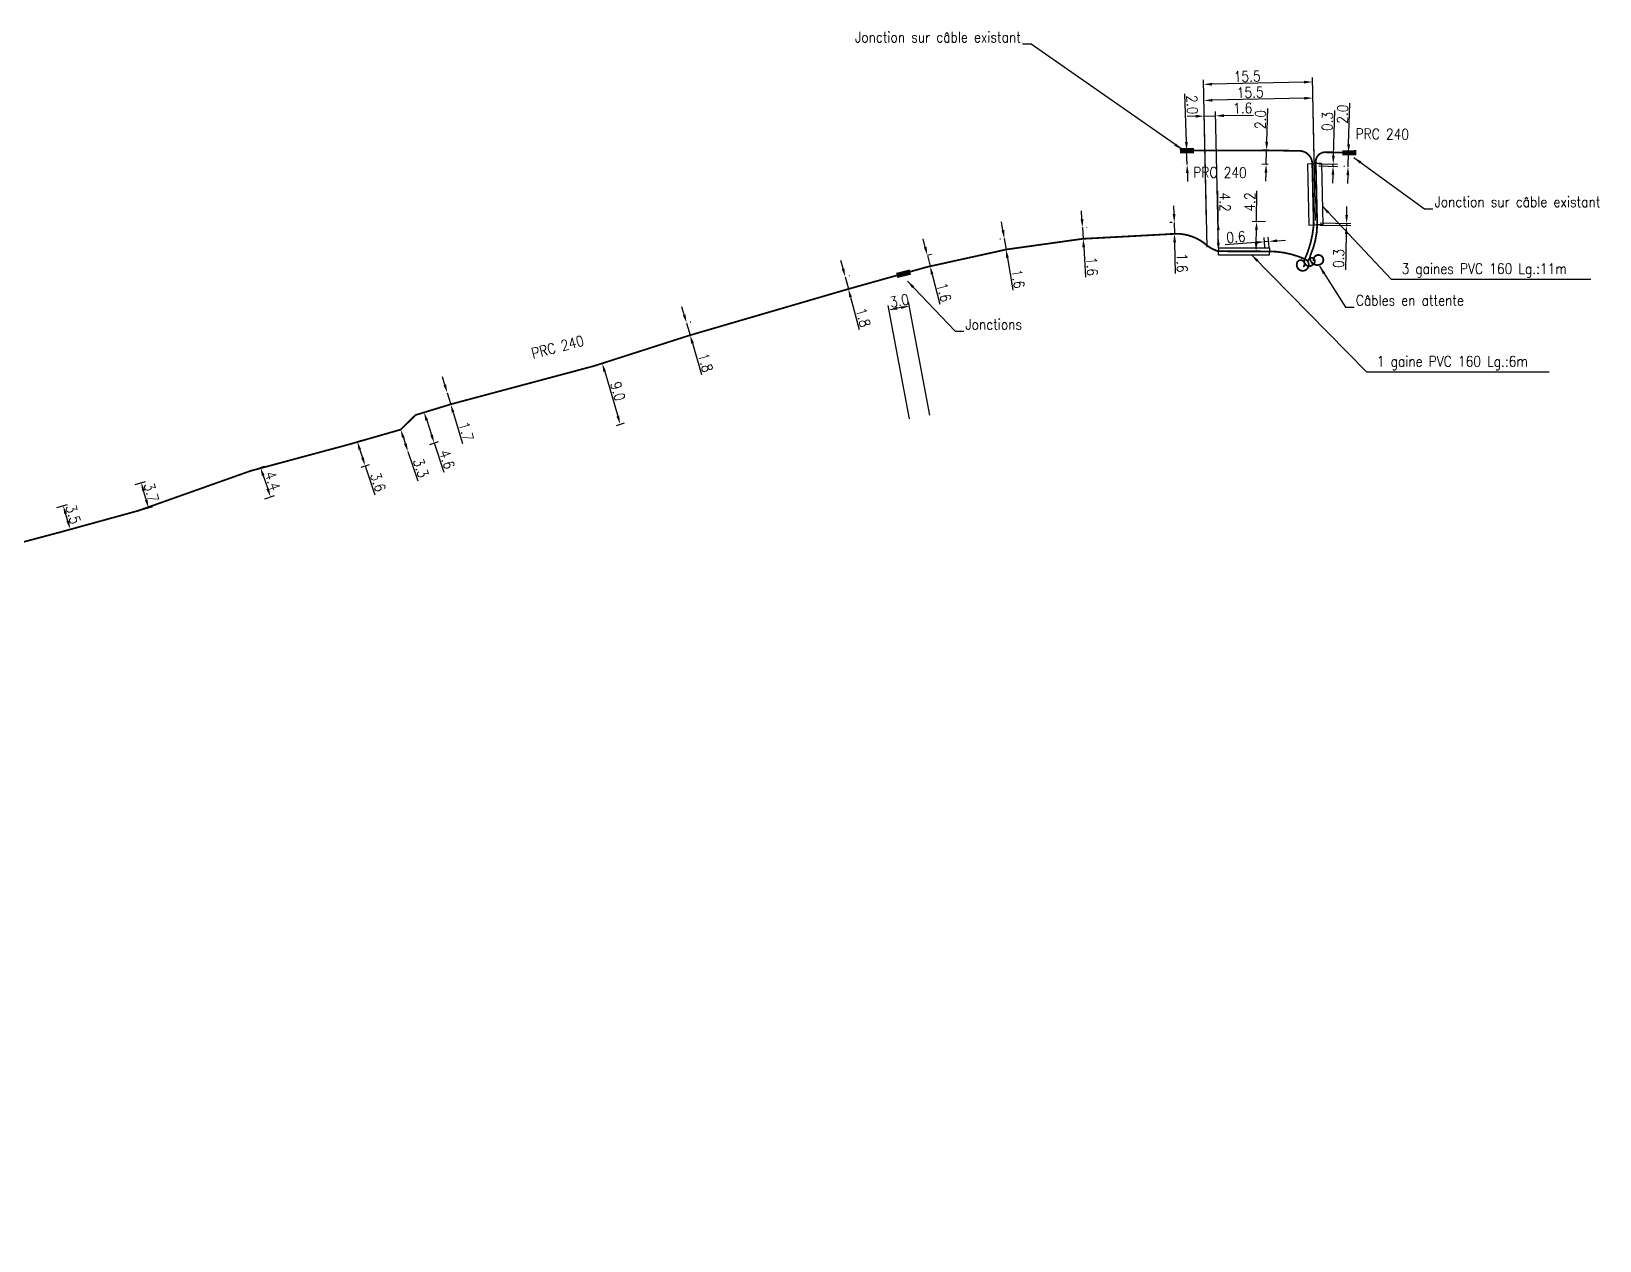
# Model space of a CAD drawing. Header units: millimetres. Extents: x 114996 to 116000, y 129210 to 129989.
# Drawn here: x 115218.7 to 115441.6, y 129228.5 to 129400.4 of the extents above; entities that cross this region are included whole.
import ezdxf
from ezdxf.enums import TextEntityAlignment as Align

# ---------------------------------------------------------------- set-up
doc = ezdxf.new("R2010")
doc.units = ezdxf.units.MM
doc.header["$PDMODE"] = 34
doc.layers.get('0').update_dxf_attribs({"linetype": 'CONTINUOUS'})
doc.layers.get('DEFPOINTS').update_dxf_attribs({"linetype": 'CONTINUOUS'})
for name, color, linetype in [('M_110', 1, 'M_ST_10'), ('M_130', 3, 'M_ST_15'), ('M_300', 7, 'CONTINUOUS'), ('M_400', 7, 'CONTINUOUS')]:
    doc.layers.add(name, color=color, linetype=linetype)
doc.styles.add('M_ROMANS', font='ROMANS.shx', dxfattribs={"width": 0.75})
doc.styles.get("Standard").update_dxf_attribs({"font": 'romans.shx', "width": 0.85})
doc.linetypes.add('M_ST_10', pattern='A,5,-0.3,["++",Standard,S=1,R=0,X=0,Y=-0.5],-2.8', length=8.1)
doc.linetypes.add('M_ST_15', pattern='A,5,-0.3,["XX",Standard,S=1,R=0,X=0,Y=-0.5],-2.5', length=7.8)
doc.dimstyles.get("Standard").update_dxf_attribs({"dimtxt": 1.5, "dimasz": 1.2, "dimexe": 0.625, "dimexo": 0.625, "dimgap": 0.25, "dimtad": 1, "dimdec": 1, "dimzin": 0, "dimdsep": 46, "dimtxsty": 'Standard', "dimcen": -0.5, "dimadec": 0, "dimazin": 0, "dimtfac": 1, "dimtdec": 1, "dimtmove": 0, "dimatfit": 3, "dimfxl": 0, "dimtolj": 1, "dimtzin": 0, "dimarcsym": 0})

# ---------------------------------------------------------------- blocks, each defined once
blk = doc.blocks.new('M_300_03')
at = {"color": 0, "linetype": 'Continuous'}
blk.add_solid([(-1, 0.75), (-1, 0), (1, 0.75), (1, 0)], dxfattribs=at)
at = {"color": 0, "linetype": 'Continuous', "style": 'M_ROMANS', "width": 0.75, "flags": 3}
for tag, p in [('DEF_LEG', (0, -4.625)), ('DEF_COUP', (0, -7.125)), ('DEF_TYPE', (0, -9.625))]:
    blk.add_attdef(tag, text='', height=1.2, dxfattribs=at).set_placement(p, align=Align.MIDDLE)
blk = doc.blocks.new('*D79')
at = {"layer": 'DEFPOINTS', "color": 0, "linetype": 'Continuous', "transparency": 16777216}
for p in [(115393.95, 129370.49), (115394.06, 129369.08), (115394.66, 129369.13)]:
    blk.add_point(p, dxfattribs=at)
at = {"layer": 'M_400', "color": 0, "linetype": 'Continuous', "lineweight": -2, "transparency": 16777216}
for p, q in [((115392.75, 129370.4), (115388.39, 129370.05)), ((115394.01, 129369.71), (115393.9, 129371.12)), ((115394.55, 129370.54), (115393.95, 129370.49)), ((115394.61, 129369.75), (115394.5, 129371.16)), ((115395.74, 129370.64), (115396.94, 129370.73))]:
    blk.add_line(p, q, dxfattribs=at)
at = {"layer": 'M_400', "color": 0, "linetype": 'Continuous', "transparency": 16777216}
for points in [[(115392.74, 129370.6), (115392.77, 129370.2), (115393.95, 129370.49)], [(115395.73, 129370.84), (115395.76, 129370.44), (115394.55, 129370.54)]]:
    blk.add_solid(points, dxfattribs=at)
at = {"layer": 'M_400', "color": 0, "linetype": 'Continuous', "transparency": 16777216, "insert": (115389.9, 129371.17), "char_height": 1.5, "attachment_point": 5, "rotation": 4.5451}
blk.add_mtext('\\A1;0.6', dxfattribs=at)
blk = doc.blocks.new('*D80')
at = {"layer": 'DEFPOINTS', "color": 0, "linetype": 'Continuous', "transparency": 16777216}
for p in [(115392.83, 129373.36), (115394.72, 129373.33), (115394.66, 129369.13)]:
    blk.add_point(p, dxfattribs=at)
at = {"layer": 'M_400', "color": 0, "linetype": 'Continuous', "lineweight": -2, "transparency": 16777216}
for p, q in [((115392.83, 129373.36), (115392.89, 129377.73)), ((115394.1, 129373.34), (115392.2, 129373.37)), ((115392.78, 129370.36), (115392.81, 129372.16)), ((115394.03, 129369.14), (115392.14, 129369.17))]:
    blk.add_line(p, q, dxfattribs=at)
at = {"layer": 'M_400', "color": 0, "linetype": 'Continuous', "transparency": 16777216}
for points in [[(115392.61, 129372.16), (115393.01, 129372.16), (115392.83, 129373.36)], [(115392.58, 129370.36), (115392.98, 129370.36), (115392.77, 129369.16)]]:
    blk.add_solid(points, dxfattribs=at)
at = {"layer": 'M_400', "color": 0, "linetype": 'Continuous', "transparency": 16777216, "insert": (115391.87, 129376.16), "char_height": 1.5, "attachment_point": 5, "rotation": 89.1373}
blk.add_mtext('\\A1;4.2', dxfattribs=at)
blk = doc.blocks.new('*D81')
at = {"layer": 'DEFPOINTS', "color": 0, "linetype": 'Continuous', "transparency": 16777216}
for p in [(115387.38, 129373.35), (115387.39, 129373.35), (115387.42, 129369.15)]:
    blk.add_point(p, dxfattribs=at)
at = {"layer": 'M_400', "color": 0, "linetype": 'Continuous', "lineweight": -2, "transparency": 16777216}
for p, q in [((115387.38, 129373.35), (115387.34, 129377.72)), ((115386.76, 129373.35), (115386.75, 129373.35)), ((115387.4, 129370.35), (115387.39, 129372.15)), ((115386.8, 129369.15), (115386.79, 129369.15))]:
    blk.add_line(p, q, dxfattribs=at)
at = {"layer": 'M_400', "color": 0, "linetype": 'Continuous', "transparency": 16777216}
for points in [[(115387.59, 129372.15), (115387.19, 129372.15), (115387.38, 129373.35)], [(115387.6, 129370.36), (115387.2, 129370.35), (115387.41, 129369.15)]]:
    blk.add_solid(points, dxfattribs=at)
at = {"layer": 'M_400', "color": 0, "linetype": 'Continuous', "transparency": 16777216, "insert": (115388.35, 129376.15), "char_height": 1.5, "attachment_point": 5, "rotation": 270.5204}
blk.add_mtext('\\A1;4.2', dxfattribs=at)
blk = doc.blocks.new('*D82')
at = {"layer": 'DEFPOINTS', "color": 0, "linetype": 'Continuous', "transparency": 16777216}
for p in [(115385.39, 129388.36), (115385.82, 129369.12), (115387.42, 129369.15)]:
    blk.add_point(p, dxfattribs=at)
at = {"layer": 'M_400', "color": 0, "linetype": 'Continuous', "lineweight": -2, "transparency": 16777216}
for p, q in [((115384.19, 129388.34), (115382.99, 129388.31)), ((115385.81, 129369.74), (115385.38, 129388.99)), ((115385.39, 129388.36), (115386.99, 129388.4)), ((115387.41, 129369.78), (115386.98, 129389.03)), ((115388.19, 129388.43), (115392.38, 129388.52))]:
    blk.add_line(p, q, dxfattribs=at)
at = {"layer": 'M_400', "color": 0, "linetype": 'Continuous', "transparency": 16777216}
for points in [[(115384.19, 129388.54), (115384.2, 129388.14), (115385.39, 129388.36)], [(115388.19, 129388.63), (115388.2, 129388.23), (115386.99, 129388.4)]]:
    blk.add_solid(points, dxfattribs=at)
at = {"layer": 'M_400', "color": 0, "linetype": 'Continuous', "transparency": 16777216, "insert": (115390.86, 129389.49), "char_height": 1.5, "attachment_point": 5, "rotation": 1.2837}
blk.add_mtext('\\A1;1.6', dxfattribs=at)
blk = doc.blocks.new('*D83')
at = {"layer": 'DEFPOINTS', "color": 0, "linetype": 'Continuous', "transparency": 16777216}
for p in [(115385.34, 129390.58), (115385.75, 129372.55), (115401.24, 129372.9)]:
    blk.add_point(p, dxfattribs=at)
at = {"layer": 'M_400', "color": 0, "linetype": 'Continuous', "lineweight": -2, "transparency": 16777216}
for p, q in [((115385.73, 129373.17), (115385.33, 129391.21)), ((115399.64, 129390.9), (115386.54, 129390.61)), ((115401.23, 129373.52), (115400.83, 129391.55))]:
    blk.add_line(p, q, dxfattribs=at)
at = {"layer": 'M_400', "color": 0, "linetype": 'Continuous', "transparency": 16777216}
for points in [[(115386.54, 129390.81), (115386.55, 129390.41), (115385.34, 129390.58)], [(115399.64, 129391.1), (115399.64, 129390.7), (115400.84, 129390.93)]]:
    blk.add_solid(points, dxfattribs=at)
at = {"layer": 'M_400', "color": 0, "linetype": 'Continuous', "transparency": 16777216, "insert": (115391.93, 129391.73), "char_height": 1.5, "attachment_point": 5, "rotation": 1.2837}
blk.add_mtext('\\A1;15.5', dxfattribs=at)
blk = doc.blocks.new('*D84')
at = {"layer": 'DEFPOINTS', "color": 0, "linetype": 'Continuous', "transparency": 16777216}
for p in [(115401.24, 129372.9), (115401.25, 129373.2), (115405.61, 129373.1)]:
    blk.add_point(p, dxfattribs=at)
at = {"layer": 'M_400', "color": 0, "linetype": 'Continuous', "lineweight": -2, "transparency": 16777216}
for p, q in [((115405.64, 129374.3), (115405.66, 129375.5)), ((115401.87, 129373.18), (115406.24, 129373.09)), ((115401.87, 129372.88), (115406.23, 129372.79)), ((115405.61, 129373.1), (115405.6, 129372.8)), ((115405.58, 129371.6), (115405.47, 129366.52))]:
    blk.add_line(p, q, dxfattribs=at)
at = {"layer": 'M_400', "color": 0, "linetype": 'Continuous', "transparency": 16777216}
for points in [[(115405.38, 129371.61), (115405.78, 129371.6), (115405.6, 129372.8)], [(115405.44, 129374.31), (115405.84, 129374.3), (115405.61, 129373.1)]]:
    blk.add_solid(points, dxfattribs=at)
at = {"layer": 'M_400', "color": 0, "linetype": 'Continuous', "transparency": 16777216, "insert": (115404.5, 129368.13), "char_height": 1.5, "attachment_point": 5, "rotation": 88.7665}
blk.add_mtext('\\A1;0.3', dxfattribs=at)
blk = doc.blocks.new('*D85')
at = {"layer": 'DEFPOINTS', "color": 0, "linetype": 'Continuous', "transparency": 16777216}
for p in [(115401.04, 129381.31), (115401.05, 129381.61), (115403.71, 129381.23)]:
    blk.add_point(p, dxfattribs=at)
at = {"layer": 'M_400', "color": 0, "linetype": 'Continuous', "lineweight": -2, "transparency": 16777216}
for p, q in [((115403.75, 129382.73), (115403.94, 129389.16)), ((115401.66, 129381.29), (115404.34, 129381.21)), ((115401.67, 129381.59), (115404.34, 129381.51)), ((115403.71, 129381.23), (115403.72, 129381.53)), ((115403.68, 129380.03), (115403.64, 129378.83))]:
    blk.add_line(p, q, dxfattribs=at)
at = {"layer": 'M_400', "color": 0, "linetype": 'Continuous', "transparency": 16777216}
for points in [[(115403.48, 129380.04), (115403.88, 129380.03), (115403.71, 129381.23)], [(115403.55, 129382.74), (115403.95, 129382.72), (115403.72, 129381.53)]]:
    blk.add_solid(points, dxfattribs=at)
at = {"layer": 'M_400', "color": 0, "linetype": 'Continuous', "transparency": 16777216, "insert": (115402.89, 129387.6), "char_height": 1.5, "attachment_point": 5, "rotation": 88.3403}
blk.add_mtext('\\A1;0.3', dxfattribs=at)
blk = doc.blocks.new('*D86')
at = {"layer": 'DEFPOINTS', "color": 0, "linetype": 'Continuous', "transparency": 16777216}
for p in [(115385.29, 129392.87), (115385.55, 129381.26), (115401.05, 129381.61)]:
    blk.add_point(p, dxfattribs=at)
at = {"layer": 'M_400', "color": 0, "linetype": 'Continuous', "lineweight": -2, "transparency": 16777216}
for p, q in [((115385.54, 129381.89), (115385.28, 129393.5)), ((115399.59, 129393.19), (115386.49, 129392.9)), ((115401.03, 129382.23), (115400.77, 129393.85))]:
    blk.add_line(p, q, dxfattribs=at)
at = {"layer": 'M_400', "color": 0, "linetype": 'Continuous', "transparency": 16777216}
for points in [[(115386.49, 129393.1), (115386.5, 129392.7), (115385.29, 129392.87)], [(115399.58, 129393.39), (115399.59, 129392.99), (115400.79, 129393.22)]]:
    blk.add_solid(points, dxfattribs=at)
at = {"layer": 'M_400', "color": 0, "linetype": 'Continuous', "transparency": 16777216, "insert": (115391.5, 129394.01), "char_height": 1.5, "attachment_point": 5, "rotation": 1.2837}
blk.add_mtext('\\A1;15.5', dxfattribs=at)
blk = doc.blocks.new('*D87')
at = {"layer": 'DEFPOINTS', "color": 0, "linetype": 'Continuous', "transparency": 16777216}
for p in [(115405.99, 129383.17), (115405.83, 129381.17), (115405.93, 129381.17)]:
    blk.add_point(p, dxfattribs=at)
at = {"layer": 'M_110', "color": 0, "linetype": 'Continuous', "lineweight": -2, "transparency": 16777216}
for p, q in [((115405.92, 129384.37), (115406.09, 129390.2)), ((115405.37, 129383.18), (115405.26, 129383.19)), ((115405.83, 129381.17), (115405.89, 129383.17)), ((115405.31, 129381.18), (115405.21, 129381.19)), ((115405.8, 129379.97), (115405.76, 129378.77))]:
    blk.add_line(p, q, dxfattribs=at)
at = {"layer": 'M_110', "color": 0, "linetype": 'Continuous', "transparency": 16777216}
for points in [[(115405.72, 129384.37), (115406.12, 129384.36), (115405.89, 129383.17)], [(115405.6, 129379.98), (115406, 129379.96), (115405.83, 129381.17)]]:
    blk.add_solid(points, dxfattribs=at)
at = {"layer": 'M_110', "color": 0, "linetype": 'Continuous', "transparency": 16777216, "insert": (115405.05, 129388.64), "char_height": 1.5, "attachment_point": 5, "rotation": 88.3403}
blk.add_mtext('\\A1;2.0', dxfattribs=at)
blk = doc.blocks.new('*D88')
at = {"layer": 'DEFPOINTS', "color": 0, "linetype": 'Continuous', "transparency": 16777216}
for p in [(115395.16, 129383.48), (115394.19, 129381.5), (115395.1, 129381.48)]:
    blk.add_point(p, dxfattribs=at)
at = {"layer": 'M_110', "color": 0, "linetype": 'Continuous', "lineweight": -2, "transparency": 16777216}
for p, q in [((115394.28, 129384.7), (115394.42, 129389.44)), ((115394.53, 129383.5), (115393.63, 129383.52)), ((115394.19, 129381.5), (115394.25, 129383.5)), ((115394.47, 129381.5), (115393.57, 129381.52)), ((115394.16, 129380.3), (115394.12, 129379.11))]:
    blk.add_line(p, q, dxfattribs=at)
at = {"layer": 'M_110', "color": 0, "linetype": 'Continuous', "transparency": 16777216}
for points in [[(115394.08, 129384.71), (115394.48, 129384.7), (115394.25, 129383.5)], [(115393.96, 129380.31), (115394.36, 129380.3), (115394.19, 129381.5)]]:
    blk.add_solid(points, dxfattribs=at)
at = {"layer": 'M_110', "color": 0, "linetype": 'Continuous', "transparency": 16777216, "insert": (115393.38, 129387.88), "char_height": 1.5, "attachment_point": 5, "rotation": 88.3403}
blk.add_mtext('\\A1;2.0', dxfattribs=at)
blk = doc.blocks.new('*D89')
at = {"layer": 'DEFPOINTS', "color": 0, "linetype": 'Continuous', "transparency": 16777216}
for p in [(115382.91, 129383.47), (115382.96, 129381.47), (115382.98, 129381.47)]:
    blk.add_point(p, dxfattribs=at)
at = {"layer": 'M_110', "color": 0, "linetype": 'Continuous', "lineweight": -2, "transparency": 16777216}
for p, q in [((115382.86, 129384.67), (115382.63, 129391.52)), ((115382.29, 129383.45), (115382.27, 129383.45)), ((115382.96, 129381.47), (115382.9, 129383.47)), ((115382.36, 129381.45), (115382.34, 129381.45)), ((115383, 129380.27), (115383.04, 129379.08))]:
    blk.add_line(p, q, dxfattribs=at)
at = {"layer": 'M_110', "color": 0, "linetype": 'Continuous', "transparency": 16777216}
for points in [[(115383.06, 129384.68), (115382.66, 129384.67), (115382.9, 129383.47)], [(115383.2, 129380.28), (115382.8, 129380.27), (115382.96, 129381.47)]]:
    blk.add_solid(points, dxfattribs=at)
at = {"layer": 'M_110', "color": 0, "linetype": 'Continuous', "transparency": 16777216, "insert": (115383.68, 129389.97), "char_height": 1.5, "attachment_point": 5, "rotation": 271.8926}
blk.add_mtext('\\A1;2.0', dxfattribs=at)
blk = doc.blocks.new('*D90')
at = {"layer": 'DEFPOINTS', "color": 0, "linetype": 'Continuous', "transparency": 16777216}
for p in [(115381.14, 129373.23), (115381.47, 129373.24), (115381.51, 129371.64)]:
    blk.add_point(p, dxfattribs=at)
at = {"layer": 'M_110', "color": 0, "linetype": 'Continuous', "lineweight": -2, "transparency": 16777216}
for p, q in [((115381.11, 129374.43), (115381.09, 129375.63)), ((115380.85, 129373.23), (115380.51, 129373.22)), ((115381.14, 129373.23), (115381.17, 129371.64)), ((115380.88, 129371.63), (115380.55, 129371.62)), ((115381.19, 129370.44), (115381.28, 129365.99))]:
    blk.add_line(p, q, dxfattribs=at)
at = {"layer": 'M_110', "color": 0, "linetype": 'Continuous', "transparency": 16777216}
for points in [[(115381.31, 129374.44), (115380.91, 129374.43), (115381.14, 129373.23)], [(115381.39, 129370.44), (115380.99, 129370.43), (115381.17, 129371.64)]]:
    blk.add_solid(points, dxfattribs=at)
at = {"layer": 'M_110', "color": 0, "linetype": 'Continuous', "transparency": 16777216, "insert": (115382.25, 129367.5), "char_height": 1.5, "attachment_point": 5, "rotation": 271.1372}
blk.add_mtext('\\A1;1.6', dxfattribs=at)
blk = doc.blocks.new('*D91')
at = {"layer": 'DEFPOINTS', "color": 0, "linetype": 'Continuous', "transparency": 16777216}
for p in [(115368.03, 129372.52), (115368.1, 129372.52), (115368.13, 129370.92)]:
    blk.add_point(p, dxfattribs=at)
at = {"layer": 'M_110', "color": 0, "linetype": 'Continuous', "lineweight": -2, "transparency": 16777216}
for p, q in [((115368.02, 129373.72), (115367.95, 129374.91)), ((115368.1, 129372.52), (115368.2, 129370.92)), ((115368.66, 129372.55), (115368.72, 129372.56)), ((115368.76, 129370.96), (115368.82, 129370.96)), ((115368.27, 129369.72), (115368.53, 129365.45))]:
    blk.add_line(p, q, dxfattribs=at)
at = {"layer": 'M_110', "color": 0, "linetype": 'Continuous', "transparency": 16777216}
for points in [[(115368.22, 129373.73), (115367.82, 129373.7), (115368.1, 129372.52)], [(115368.47, 129369.74), (115368.07, 129369.71), (115368.2, 129370.92)]]:
    blk.add_solid(points, dxfattribs=at)
at = {"layer": 'M_110', "color": 0, "linetype": 'Continuous', "transparency": 16777216, "insert": (115369.44, 129367), "char_height": 1.5, "attachment_point": 5, "rotation": 273.5363}
blk.add_mtext('\\A1;1.6', dxfattribs=at)
blk = doc.blocks.new('*D92')
at = {"layer": 'DEFPOINTS', "color": 0, "linetype": 'Continuous', "transparency": 16777216}
for p in [(115356.98, 129370.97), (115357.06, 129370.99), (115357.32, 129369.41)]:
    blk.add_point(p, dxfattribs=at)
at = {"layer": 'M_110', "color": 0, "linetype": 'Continuous', "lineweight": -2, "transparency": 16777216}
for p, q in [((115356.79, 129372.16), (115356.59, 129373.34)), ((115356.45, 129370.89), (115356.36, 129370.87)), ((115356.98, 129370.97), (115357.24, 129369.39)), ((115356.7, 129369.31), (115356.62, 129369.29)), ((115357.43, 129368.21), (115358.19, 129363.6))]:
    blk.add_line(p, q, dxfattribs=at)
at = {"layer": 'M_110', "color": 0, "linetype": 'Continuous', "transparency": 16777216}
for points in [[(115356.98, 129372.19), (115356.59, 129372.13), (115356.98, 129370.97)], [(115357.63, 129368.24), (115357.23, 129368.18), (115357.24, 129369.39)]]:
    blk.add_solid(points, dxfattribs=at)
at = {"layer": 'M_110', "color": 0, "linetype": 'Continuous', "transparency": 16777216, "insert": (115358.93, 129365.24), "char_height": 1.5, "attachment_point": 5, "rotation": 279.2922}
blk.add_mtext('\\A1;1.6', dxfattribs=at)
blk = doc.blocks.new('*D93')
at = {"layer": 'DEFPOINTS', "color": 0, "linetype": 'Continuous', "transparency": 16777216}
for p in [(115345.63, 129368.47), (115346.05, 129368.57), (115346.02, 129366.92)]:
    blk.add_point(p, dxfattribs=at)
at = {"layer": 'M_110', "color": 0, "linetype": 'Continuous', "lineweight": -2, "transparency": 16777216}
for p, q in [((115345.75, 129369.74), (115345.46, 129370.9)), ((115346.05, 129368.57), (115346.44, 129367.02)), ((115346.23, 129368.62), (115346.65, 129368.73)), ((115346.63, 129367.07), (115347.05, 129367.18)), ((115346.74, 129365.86), (115347.82, 129361.63))]:
    blk.add_line(p, q, dxfattribs=at)
at = {"layer": 'M_110', "color": 0, "linetype": 'Continuous', "transparency": 16777216}
for points in [[(115345.95, 129369.79), (115345.56, 129369.69), (115346.05, 129368.57)], [(115346.93, 129365.91), (115346.54, 129365.81), (115346.44, 129367.02)]]:
    blk.add_solid(points, dxfattribs=at)
at = {"layer": 'M_110', "color": 0, "linetype": 'Continuous', "transparency": 16777216, "insert": (115348.42, 129363.32), "char_height": 1.5, "attachment_point": 5, "rotation": 284.2898}
blk.add_mtext('\\A1;1.6', dxfattribs=at)
blk = doc.blocks.new('*D94')
at = {"layer": 'DEFPOINTS', "color": 0, "linetype": 'Continuous', "transparency": 16777216}
for p in [(115334.35, 129365.52), (115334.37, 129365.53), (115334.81, 129363.78)]:
    blk.add_point(p, dxfattribs=at)
at = {"layer": 'M_110', "color": 0, "linetype": 'Continuous', "lineweight": -2, "transparency": 16777216}
for p, q in [((115334.07, 129366.69), (115333.76, 129367.85)), ((115334.95, 129365.68), (115334.98, 129365.69)), ((115334.37, 129365.53), (115334.83, 129363.79)), ((115335.41, 129363.94), (115335.44, 129363.95)), ((115335.14, 129362.63), (115336.36, 129358.03))]:
    blk.add_line(p, q, dxfattribs=at)
at = {"layer": 'M_110', "color": 0, "linetype": 'Continuous', "transparency": 16777216}
for points in [[(115334.26, 129366.74), (115333.87, 129366.64), (115334.37, 129365.53)], [(115335.33, 129362.68), (115334.95, 129362.58), (115334.83, 129363.79)]]:
    blk.add_solid(points, dxfattribs=at)
at = {"layer": 'M_110', "color": 0, "linetype": 'Continuous', "transparency": 16777216, "insert": (115336.94, 129359.73), "char_height": 1.5, "attachment_point": 5, "rotation": 284.8218}
blk.add_mtext('\\A1;1.8', dxfattribs=at)
blk = doc.blocks.new('*D95')
at = {"layer": 'DEFPOINTS', "color": 0, "linetype": 'Continuous', "transparency": 16777216}
for p in [(115311.73, 129358.92), (115311.84, 129358.95), (115312.24, 129357.19)]:
    blk.add_point(p, dxfattribs=at)
at = {"layer": 'M_110', "color": 0, "linetype": 'Continuous', "lineweight": -2, "transparency": 16777216}
for p, q in [((115311.5, 129360.11), (115311.17, 129361.26)), ((115311.84, 129358.95), (115312.34, 129357.23)), ((115312.33, 129359.1), (115312.44, 129359.13)), ((115312.84, 129357.37), (115312.94, 129357.4)), ((115312.68, 129356.07), (115313.98, 129351.61))]:
    blk.add_line(p, q, dxfattribs=at)
at = {"layer": 'M_110', "color": 0, "linetype": 'Continuous', "transparency": 16777216}
for points in [[(115311.69, 129360.16), (115311.31, 129360.05), (115311.84, 129358.95)], [(115312.87, 129356.13), (115312.49, 129356.02), (115312.34, 129357.23)]]:
    blk.add_solid(points, dxfattribs=at)
at = {"layer": 'M_110', "color": 0, "linetype": 'Continuous', "transparency": 16777216, "insert": (115314.53, 129353.32), "char_height": 1.5, "attachment_point": 5, "rotation": 286.2745}
blk.add_mtext('\\A1;1.8', dxfattribs=at)
blk = doc.blocks.new('*D96')
at = {"layer": 'DEFPOINTS', "color": 0, "linetype": 'Continuous', "transparency": 16777216}
for p in [(115298.71, 129352.85), (115301.26, 129344.22), (115302.41, 129344.56)]:
    blk.add_point(p, dxfattribs=at)
at = {"layer": 'M_110', "color": 0, "linetype": 'Continuous', "lineweight": -2, "transparency": 16777216}
for p, q in [((115299.31, 129353.03), (115300.46, 129353.37)), ((115300.2, 129352.04), (115302.07, 129345.71)), ((115301.86, 129344.4), (115303.01, 129344.74))]:
    blk.add_line(p, q, dxfattribs=at)
at = {"layer": 'M_110', "color": 0, "linetype": 'Continuous', "transparency": 16777216}
for points in [[(115300.39, 129352.1), (115300.01, 129351.98), (115299.86, 129353.19)], [(115302.26, 129345.77), (115301.88, 129345.65), (115302.41, 129344.56)]]:
    blk.add_solid(points, dxfattribs=at)
at = {"layer": 'M_110', "color": 0, "linetype": 'Continuous', "transparency": 16777216, "insert": (115302.07, 129349.24), "char_height": 1.5, "attachment_point": 5, "rotation": 286.4745}
blk.add_mtext('\\A1;9.0', dxfattribs=at)
blk = doc.blocks.new('*D97')
at = {"layer": 'DEFPOINTS', "color": 0, "linetype": 'Continuous', "transparency": 16777216}
for p in [(115277.83, 129349.02), (115277.87, 129349.03), (115278.36, 129347.41)]:
    blk.add_point(p, dxfattribs=at)
at = {"layer": 'M_110', "color": 0, "linetype": 'Continuous', "lineweight": -2, "transparency": 16777216}
for p, q in [((115277.48, 129350.17), (115277.14, 129351.32)), ((115277.27, 129348.85), (115277.23, 129348.84)), ((115277.83, 129349.02), (115278.32, 129347.39)), ((115277.76, 129347.23), (115277.72, 129347.21)), ((115278.66, 129346.24), (115279.99, 129341.8))]:
    blk.add_line(p, q, dxfattribs=at)
at = {"layer": 'M_110', "color": 0, "linetype": 'Continuous', "transparency": 16777216}
for points in [[(115277.67, 129350.23), (115277.29, 129350.11), (115277.83, 129349.02)], [(115278.85, 129346.3), (115278.47, 129346.19), (115278.32, 129347.39)]]:
    blk.add_solid(points, dxfattribs=at)
at = {"layer": 'M_110', "color": 0, "linetype": 'Continuous', "transparency": 16777216, "insert": (115280.52, 129343.52), "char_height": 1.5, "attachment_point": 5, "rotation": 286.6999}
blk.add_mtext('\\A1;1.7', dxfattribs=at)
blk = doc.blocks.new('*D98')
at = {"layer": 'DEFPOINTS', "color": 0, "linetype": 'Continuous', "transparency": 16777216}
for p in [(115273.33, 129345.87), (115274.77, 129341.5), (115275.97, 129341.9)]:
    blk.add_point(p, dxfattribs=at)
at = {"layer": 'M_110', "color": 0, "linetype": 'Continuous', "lineweight": -2, "transparency": 16777216}
for p, q in [((115273.93, 129346.06), (115275.12, 129346.46)), ((115274.91, 129345.12), (115275.6, 129343.04)), ((115275.37, 129341.7), (115276.57, 129342.09)), ((115275.97, 129341.9), (115277.34, 129337.74))]:
    blk.add_line(p, q, dxfattribs=at)
at = {"layer": 'M_110', "color": 0, "linetype": 'Continuous', "transparency": 16777216}
for points in [[(115275.1, 129345.19), (115274.72, 129345.06), (115274.53, 129346.26)], [(115275.79, 129343.1), (115275.41, 129342.97), (115275.97, 129341.9)]]:
    blk.add_solid(points, dxfattribs=at)
at = {"layer": 'M_110', "color": 0, "linetype": 'Continuous', "transparency": 16777216, "insert": (115277.79, 129339.56), "char_height": 1.5, "attachment_point": 5, "rotation": 288.2584}
blk.add_mtext('\\A1;4.6', dxfattribs=at)
blk = doc.blocks.new('*D99')
at = {"layer": 'DEFPOINTS', "color": 0, "linetype": 'Continuous', "transparency": 16777216}
for p in [(115271.21, 129343.8), (115272.25, 129340.67), (115272.25, 129340.67)]:
    blk.add_point(p, dxfattribs=at)
at = {"layer": 'M_110', "color": 0, "linetype": 'Continuous', "lineweight": -2, "transparency": 16777216}
for p, q in [((115271.59, 129342.66), (115271.87, 129341.81)), ((115272.25, 129340.67), (115273.63, 129336.52))]:
    blk.add_line(p, q, dxfattribs=at)
at = {"layer": 'M_110', "color": 0, "linetype": 'Continuous', "transparency": 16777216}
for points in [[(115271.78, 129342.72), (115271.4, 129342.6), (115271.21, 129343.8)], [(115272.06, 129341.87), (115271.68, 129341.74), (115272.25, 129340.67)]]:
    blk.add_solid(points, dxfattribs=at)
at = {"layer": 'M_110', "color": 0, "linetype": 'Continuous', "transparency": 16777216, "insert": (115274.08, 129338.34), "char_height": 1.5, "attachment_point": 5, "rotation": 288.4063}
blk.add_mtext('\\A1;3.3', dxfattribs=at)
blk = doc.blocks.new('*D100')
at = {"layer": 'DEFPOINTS', "color": 0, "linetype": 'Continuous', "transparency": 16777216}
for p in [(115263.86, 129341.69), (115264.98, 129338.27), (115266.17, 129338.66)]:
    blk.add_point(p, dxfattribs=at)
at = {"layer": 'M_110', "color": 0, "linetype": 'Continuous', "lineweight": -2, "transparency": 16777216}
for p, q in [((115264.45, 129341.89), (115265.63, 129342.28)), ((115265.42, 129340.94), (115265.79, 129339.8)), ((115265.58, 129338.47), (115266.76, 129338.86)), ((115266.17, 129338.66), (115267.54, 129334.51))]:
    blk.add_line(p, q, dxfattribs=at)
at = {"layer": 'M_110', "color": 0, "linetype": 'Continuous', "transparency": 16777216}
for points in [[(115265.61, 129341), (115265.23, 129340.88), (115265.04, 129342.08)], [(115265.98, 129339.86), (115265.6, 129339.74), (115266.17, 129338.66)]]:
    blk.add_solid(points, dxfattribs=at)
at = {"layer": 'M_110', "color": 0, "linetype": 'Continuous', "transparency": 16777216, "insert": (115267.99, 129336.33), "char_height": 1.5, "attachment_point": 5, "rotation": 288.2452}
blk.add_mtext('\\A1;3.6', dxfattribs=at)
blk = doc.blocks.new('*D101')
at = {"layer": 'DEFPOINTS', "color": 0, "linetype": 'Continuous', "transparency": 16777216}
for p in [(115249.89, 129337.93), (115251.31, 129333.77), (115252.71, 129334.24)]:
    blk.add_point(p, dxfattribs=at)
at = {"layer": 'M_110', "color": 0, "linetype": 'Continuous', "lineweight": -2, "transparency": 16777216}
for p, q in [((115250.49, 129338.13), (115251.88, 129338.61)), ((115251.68, 129337.27), (115252.32, 129335.38)), ((115251.9, 129333.97), (115253.3, 129334.44))]:
    blk.add_line(p, q, dxfattribs=at)
at = {"layer": 'M_110', "color": 0, "linetype": 'Continuous', "transparency": 16777216}
for points in [[(115251.87, 129337.33), (115251.49, 129337.21), (115251.29, 129338.41)], [(115252.51, 129335.44), (115252.13, 129335.31), (115252.71, 129334.24)]]:
    blk.add_solid(points, dxfattribs=at)
at = {"layer": 'M_110', "color": 0, "linetype": 'Continuous', "transparency": 16777216, "insert": (115253, 129336.49), "char_height": 1.5, "attachment_point": 5, "rotation": 288.7779}
blk.add_mtext('\\A1;4.4', dxfattribs=at)
blk = doc.blocks.new('*D102')
at = {"layer": 'DEFPOINTS', "color": 0, "linetype": 'Continuous', "transparency": 16777216}
for p in [(115232.89, 129335.82), (115234.34, 129336.25), (115233.93, 129332.27)]:
    blk.add_point(p, dxfattribs=at)
at = {"layer": 'M_110', "color": 0, "linetype": 'Continuous', "lineweight": -2, "transparency": 16777216}
for p, q in [((115233.49, 129336), (115234.94, 129336.42)), ((115235.04, 129333.85), (115234.68, 129335.1)), ((115234.53, 129332.45), (115235.98, 129332.87))]:
    blk.add_line(p, q, dxfattribs=at)
at = {"layer": 'M_110', "color": 0, "linetype": 'Continuous', "transparency": 16777216}
for points in [[(115234.87, 129335.15), (115234.48, 129335.04), (115234.34, 129336.25)], [(115235.23, 129333.91), (115234.85, 129333.79), (115235.38, 129332.7)]]:
    blk.add_solid(points, dxfattribs=at)
at = {"layer": 'M_110', "color": 0, "linetype": 'Continuous', "transparency": 16777216, "insert": (115235.79, 129334.86), "char_height": 1.5, "attachment_point": 5, "rotation": 286.3534}
blk.add_mtext('\\A1;3.7', dxfattribs=at)
blk = doc.blocks.new('*D103')
at = {"layer": 'DEFPOINTS', "color": 0, "linetype": 'Continuous', "transparency": 16777216}
for p in [(115221.77, 129332.56), (115223.26, 129333), (115222.76, 129329.2)]:
    blk.add_point(p, dxfattribs=at)
at = {"layer": 'M_110', "color": 0, "linetype": 'Continuous', "lineweight": -2, "transparency": 16777216}
for p, q in [((115222.37, 129332.74), (115223.86, 129333.17)), ((115223.91, 129330.79), (115223.6, 129331.85)), ((115223.36, 129329.38), (115224.85, 129329.82))]:
    blk.add_line(p, q, dxfattribs=at)
at = {"layer": 'M_110', "color": 0, "linetype": 'Continuous', "transparency": 16777216}
for points in [[(115223.79, 129331.9), (115223.41, 129331.79), (115223.26, 129333)], [(115224.1, 129330.85), (115223.72, 129330.74), (115224.25, 129329.64)]]:
    blk.add_solid(points, dxfattribs=at)
at = {"layer": 'M_110', "color": 0, "linetype": 'Continuous', "transparency": 16777216, "insert": (115224.67, 129331.75), "char_height": 1.5, "attachment_point": 5, "rotation": 286.3534}
blk.add_mtext('\\A1;3.5', dxfattribs=at)
blk = doc.blocks.new('*D112')
at = {"layer": 'DEFPOINTS', "color": 0, "linetype": 'Continuous', "transparency": 16777216}
for p in [(115340.59, 129360.81), (115343.62, 129344.71), (115346.52, 129345.26)]:
    blk.add_point(p, dxfattribs=at)
at = {"layer": 'M_400', "color": 0, "linetype": 'Continuous', "lineweight": -2, "transparency": 16777216}
for p, q in [((115343.51, 129345.33), (115340.48, 129361.43)), ((115346.41, 129345.87), (115343.38, 129361.97)), ((115342.32, 129361.14), (115341.77, 129361.04))]:
    blk.add_line(p, q, dxfattribs=at)
at = {"layer": 'M_400', "color": 0, "linetype": 'Continuous', "transparency": 16777216}
for points in [[(115341.74, 129361.23), (115341.81, 129360.84), (115340.59, 129360.81)], [(115342.28, 129361.33), (115342.35, 129360.94), (115343.49, 129361.36)]]:
    blk.add_solid(points, dxfattribs=at)
at = {"layer": 'M_400', "color": 0, "linetype": 'Continuous', "transparency": 16777216, "insert": (115342.08, 129362.11), "char_height": 1.5, "attachment_point": 5, "rotation": 10.6556}
blk.add_mtext('\\A1;3.0', dxfattribs=at)

msp = doc.modelspace()

# ---------------------------------------------------------------- linework, layer by layer
at = {"layer": 'M_110', "const_width": 0.25, "flags": 128}
for points in [[(115400.16, 129367.76, -1.681086), (115400.88, 129367.32, -0.794621), (115399.62, 129367.87, 0.08678), (115400.95, 129372.89), (115400.75, 129381.6, 0.40934), (115398.9, 129383.42), (115395.16, 129383.48), (115382.9, 129383.47)], [(115405.99, 129383.17), (115402.72, 129383.22, 0.499261), (115401.25, 129381.61), (115401.45, 129372.9, -0.098436), (115400.51, 129368.65, 0.720911), (115401.97, 129367.32, 2.014357), (115400.95, 129367.76)], [(115399.47, 129366.93, 1.276729), (115398.59, 129367.53, 2.293046), (115399.75, 129368.01, 0.107252), (115394.66, 129369.13), (115387.42, 129369.15, -0.108193), (115385.67, 129370.08, 0.174392), (115381.51, 129371.64), (115368.13, 129370.92), (115357.32, 129369.41), (115346.02, 129366.92), (115334.81, 129363.78), (115312.24, 129357.19), (115298.71, 129352.85), (115278.36, 129347.41), (115273.33, 129345.87), (115271.21, 129343.8), (115263.86, 129341.69), (115249.89, 129337.93), (115233.93, 129332.27), (115222.76, 129329.2), (115211.78, 129326.28), (115195.68, 129320.6), (115170.2, 129308.29), (115149.76, 129297.43), (115138.43, 129291.72), (115130.33, 129287.81), (115108.95, 129277.06), (115079.48, 129262.05), (115074, 129260.16), (115058.08, 129252.07), (115037.49, 129241.62), (115022.75, 129234.86), (115008.26, 129228.7, -0.450021), (115007.06, 129229.27), (115004.55, 129239.56, 0.425513), (115003.48, 129240.18), (115000, 129239.83)]]:
    msp.add_lwpolyline(points, format="xyb", dxfattribs=at)
at = {"layer": 'M_130', "color": 7}
for p, q in [((115387.43, 129369.65), (115387.42, 129369.15)), ((115387.42, 129368.65), (115387.42, 129369.15)), ((115387.42, 129368.65), (115394.66, 129368.63)), ((115387.43, 129369.65), (115394.66, 129369.63)), ((115394.66, 129369.63), (115394.66, 129369.13)), ((115394.66, 129368.63), (115394.66, 129369.13))]:
    msp.add_line(p, q, dxfattribs=at)
at = {"layer": 'M_400', "color": 7}
for p, q in [((115400.05, 129381.59), (115401.05, 129381.61)), ((115400.05, 129381.59), (115400.24, 129372.87)), ((115402.05, 129381.63), (115401.05, 129381.61)), ((115402.05, 129381.63), (115402.24, 129372.92)), ((115400.24, 129372.87), (115401.24, 129372.9)), ((115402.24, 129372.92), (115401.24, 129372.9))]:
    msp.add_line(p, q, dxfattribs=at)

# ---------------------------------------------------------------- block references
at = {"layer": 'M_300'}
for p, rotation in [((115382.93, 129383.08), 0.09397044758693741), ((115406.02, 129382.77), 0.09397044758693741), ((115342.76, 129365.59), 13.69649123612917)]:
    msp.add_blockref('M_300_03', p, dxfattribs=dict(at, rotation=rotation))

# ---------------------------------------------------------------- texts
at = {"layer": 'M_110', "linetype": 'Continuous', "width": 0.85}
for rotation, p in [(359.561, (115410.7, 129385.81)), (359.561, (115387.64, 129380.35)), (14.6529, (115293.52, 129355.54))]:
    msp.add_text('PRC 240', height=1.5, rotation=rotation, dxfattribs=at).set_placement(p, align=Align.MIDDLE)
at = {"layer": 'M_110', "linetype": 'Continuous', "char_height": 1.5}
for s, insert, attachment_point in [('\\A1;Jonction sur câble existant', (115359.34, 129399.59), 6), ('\\A1;Jonction sur câble existant', (115418.14, 129376.18), 4), ('\\A1;Câbles en attente', (115406.94, 129362.18), 4), ('\\A1;Jonctions', (115351.47, 129358.77), 4)]:
    msp.add_mtext(s, dxfattribs=dict(at, insert=insert, attachment_point=attachment_point))
at = {"layer": 'M_400', "linetype": 'Continuous', "char_height": 1.5, "attachment_point": 4}
for s, insert in [('\\A1;3 gaines PVC 160 Lg.:11m', (115413.43, 129366.42)), ('\\A1;1 gaine PVC 160 Lg.:6m', (115409.92, 129353.26))]:
    msp.add_mtext(s, dxfattribs=dict(at, insert=insert))

# ---------------------------------------------------------------- dimensions: what is measured, and where the dimension line sits
at = {"layer": 'M_110', "linetype": 'Continuous'}
for base, p1, p2, angle, picture, middle in [((115382.96, 129381.47), (115382.91, 129383.47), (115382.98, 129381.47), 271.8926, '*D89', (115382.69, 129389.94)), ((115405.83, 129381.17), (115405.99, 129383.17), (115405.93, 129381.17), 88.3403, '*D87', (115406.05, 129388.61)), ((115394.19, 129381.5), (115395.16, 129383.48), (115395.1, 129381.48), 88.3403, '*D88', (115394.38, 129387.85)), ((115368.1, 129372.52), (115368.13, 129370.92), (115368.03, 129372.52), 273.5363, '*D91', (115368.44, 129366.94)), ((115381.14, 129373.23), (115381.51, 129371.64), (115381.47, 129373.24), 271.1372, '*D90', (115381.25, 129367.48)), ((115356.98, 129370.97), (115357.32, 129369.41), (115357.06, 129370.99), 279.2922, '*D92', (115357.94, 129365.08)), ((115346.05, 129368.57), (115346.02, 129366.92), (115345.63, 129368.47), 284.2898, '*D93', (115347.45, 129363.08)), ((115334.37, 129365.53), (115334.81, 129363.78), (115334.35, 129365.52), 284.8218, '*D94', (115335.98, 129359.47)), ((115311.84, 129358.95), (115312.24, 129357.19), (115311.73, 129358.92), 286.2745, '*D95', (115313.57, 129353.04)), ((115302.41, 129344.56), (115298.71, 129352.85), (115301.26, 129344.22), 286.4745, '*D96', (115301.11, 129348.96)), ((115277.83, 129349.02), (115278.36, 129347.41), (115277.87, 129349.03), 286.6999, '*D97', (115279.56, 129343.23)), ((115275.97, 129341.9), (115273.33, 129345.87), (115274.77, 129341.5), 288.2584, '*D98', (115276.85, 129339.25)), ((115272.25, 129340.67), (115271.21, 129343.8), (115272.25, 129340.67), 288.4063, '*D99', (115273.13, 129338.03)), ((115266.17, 129338.66), (115263.86, 129341.69), (115264.98, 129338.27), 288.2452, '*D100', (115267.04, 129336.01)), ((115252.71, 129334.24), (115249.89, 129337.93), (115251.31, 129333.77), 288.7779, '*D101', (115252.05, 129336.17)), ((115234.34, 129336.25), (115233.93, 129332.27), (115232.89, 129335.82), 286.3534, '*D102', (115234.83, 129334.58)), ((115223.26, 129333), (115222.76, 129329.2), (115221.77, 129332.56), 286.3534, '*D103', (115223.71, 129331.47))]:
    dim = msp.add_linear_dim(base=base, p1=p1, p2=p2, angle=angle, dimstyle='Standard', dxfattribs=at)
    dim.commit()
    dim.dimension.update_dxf_attribs({"geometry": picture, "text_midpoint": middle, "dimtype": 160})
at = {"layer": 'M_400', "linetype": 'Continuous'}
for base, p1, p2, angle, picture, middle in [((115385.29, 129392.87), (115401.05, 129381.61), (115385.55, 129381.26), 1.2837, '*D86', (115391.52, 129393.01)), ((115385.34, 129390.58), (115401.24, 129372.9), (115385.75, 129372.55), 1.2837, '*D83', (115391.95, 129390.73)), ((115385.39, 129388.36), (115387.42, 129369.15), (115385.82, 129369.12), 1.2837, '*D82', (115390.89, 129388.49)), ((115403.71, 129381.23), (115401.05, 129381.61), (115401.04, 129381.31), 88.3403, '*D85', (115403.89, 129387.58)), ((115387.38, 129373.35), (115387.42, 129369.15), (115387.39, 129373.35), 270.5204, '*D81', (115387.35, 129376.14)), ((115392.83, 129373.36), (115394.66, 129369.13), (115394.72, 129373.33), 89.1373, '*D80', (115392.87, 129376.15)), ((115405.61, 129373.1), (115401.24, 129372.9), (115401.25, 129373.2), 88.7665, '*D84', (115405.5, 129368.11)), ((115393.95, 129370.49), (115394.66, 129369.13), (115394.06, 129369.08), 4.5451, '*D79', (115389.97, 129370.18)), ((115340.59, 129360.81), (115346.52, 129345.26), (115343.62, 129344.71), 10.6556, '*D112', (115342.26, 129361.13))]:
    dim = msp.add_linear_dim(base=base, p1=p1, p2=p2, angle=angle, dimstyle='Standard', dxfattribs=at)
    dim.commit()
    dim.dimension.update_dxf_attribs({"geometry": picture, "text_midpoint": middle, "dimtype": 160})

# ---------------------------------------------------------------- leaders
at = {"layer": 'M_110', "linetype": 'Continuous'}
for points in [[(115382.23, 129383.64), (115360.79, 129398.59), (115359.59, 129398.59)], [(115406.64, 129382.47), (115416.69, 129375.18), (115417.89, 129375.18)], [(115401.78, 129367.01), (115405.49, 129361.18), (115406.69, 129361.18)], [(115343.22, 129364.92), (115350.02, 129357.77), (115351.22, 129357.77)]]:
    msp.add_leader(points, dimstyle='Standard', override={"dimdec": 1}, dxfattribs=at)
at = {"layer": 'M_400', "linetype": 'Continuous', "annotation_type": 0, "has_hookline": 1, "hookline_direction": 0}
for points, text_width in [([(115402.18, 129375.54), (115411.98, 129365.17), (115413.18, 129365.17)], 26.9), ([(115392.12, 129368.64), (115408.47, 129352.01), (115409.67, 129352.01)], 24.47)]:
    msp.add_leader(points, dimstyle='Standard', override={"dimse2": 1}, dxfattribs=dict(at, text_width=text_width))

doc.saveas('drawing.dxf')
